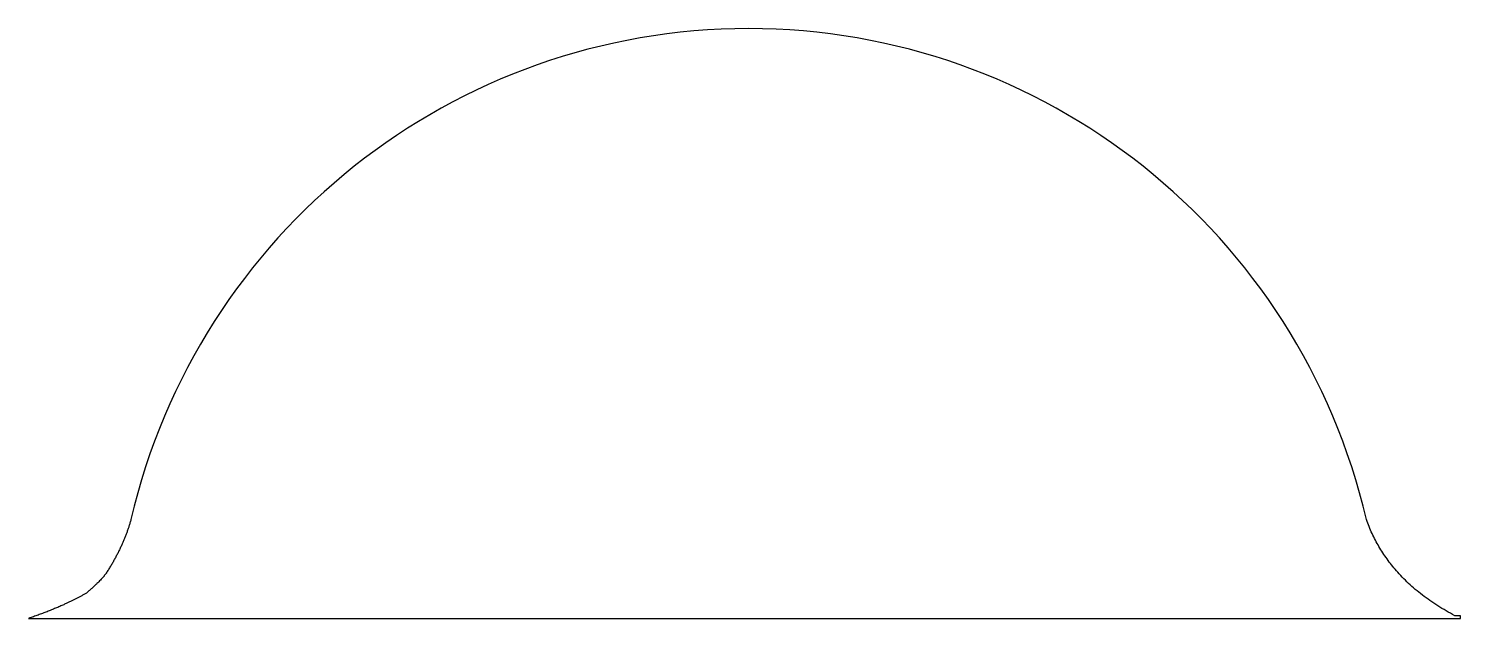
# Model space of a CAD drawing. Extents: x -8.9 to 8.2, y 8.2 to 15.2.
import ezdxf

# ---------------------------------------------------------------- set-up
doc = ezdxf.new("R2010")
doc.units = 0
doc.layers.get('0').update_dxf_attribs({"linetype": 'CONTINUOUS'})

msp = doc.modelspace()

# ---------------------------------------------------------------- linework, layer by layer
for p, q in [((-8.931, 8.184), (8.225, 8.184)), ((8.225, 8.216), (8.159, 8.216)), ((8.225, 8.184), (8.225, 8.216))]:
    msp.add_line(p, q)
msp.add_arc((-0.303, 7.646), 7.599, 13.0797, 166.9203)
for points in [[(-7.705, 9.366), (-7.797, 9.037), (-8.001, 8.726)], [(8.159, 8.216), (7.363, 8.634), (7.099, 9.366)], [(-8.001, 8.726), (-8.064, 8.634), (-8.246, 8.481)], [(-8.246, 8.481), (-8.526, 8.321), (-8.931, 8.184)]]:
    msp.add_open_spline(points, degree=2)

doc.saveas('drawing.dxf')
